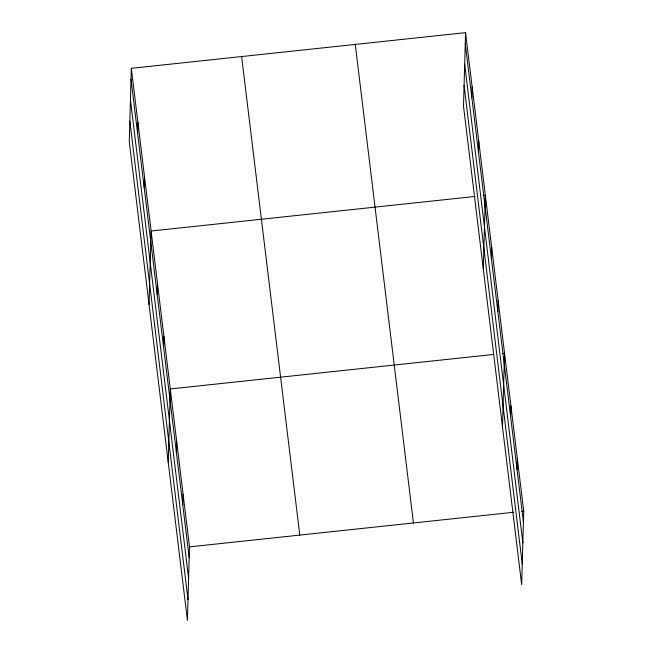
<?xml version="1.0" encoding="UTF-8"?>
<svg xmlns="http://www.w3.org/2000/svg" width="653" height="653" viewBox="0 0 653 653"><rect width="100%" height="100%" fill="white"/><g stroke="black" fill="none" stroke-linecap="round" stroke-linejoin="round"><path stroke-width="0.98" d="M131.326 68.32L129.27 141.799L187.435 620.35L189.492 546.863L131.326 68.32L465.565 32.65L523.73 511.201L521.674 584.68L463.508 106.137L465.565 32.65M137.612 133.424L137.914 122.552M144.207 187.656L144.509 176.792M149.047 304.51L151.104 231.023L475.311 196.431M157.193 294.536L157.495 283.663M163.593 347.176L163.895 336.303M168.245 462.43L170.294 388.943L493.505 354.457M176.392 452.456L176.694 441.583M182.791 505.095L183.093 494.223M471.85 97.754L472.152 86.882M478.445 151.994L478.747 141.121M483.285 268.84L485.342 195.353L483.334 195.573M491.431 258.866L491.733 248.001M497.831 311.514L498.133 300.641M502.484 426.76L504.532 353.281L502.524 353.493M510.63 416.794L510.932 405.921M517.029 469.434L517.331 458.561M189.492 546.863L513.699 512.27M521.723 511.413L523.73 511.201M465.263 43.522L523.428 522.074M464.683 64.182L522.849 542.733M464.087 85.47L522.253 564.021M355.265 44.42L413.431 522.971M241.626 56.55L299.792 535.093M131.016 79.193L189.19 557.735M130.445 99.852L188.611 578.403M129.849 121.14L188.015 599.691"/></g></svg>
